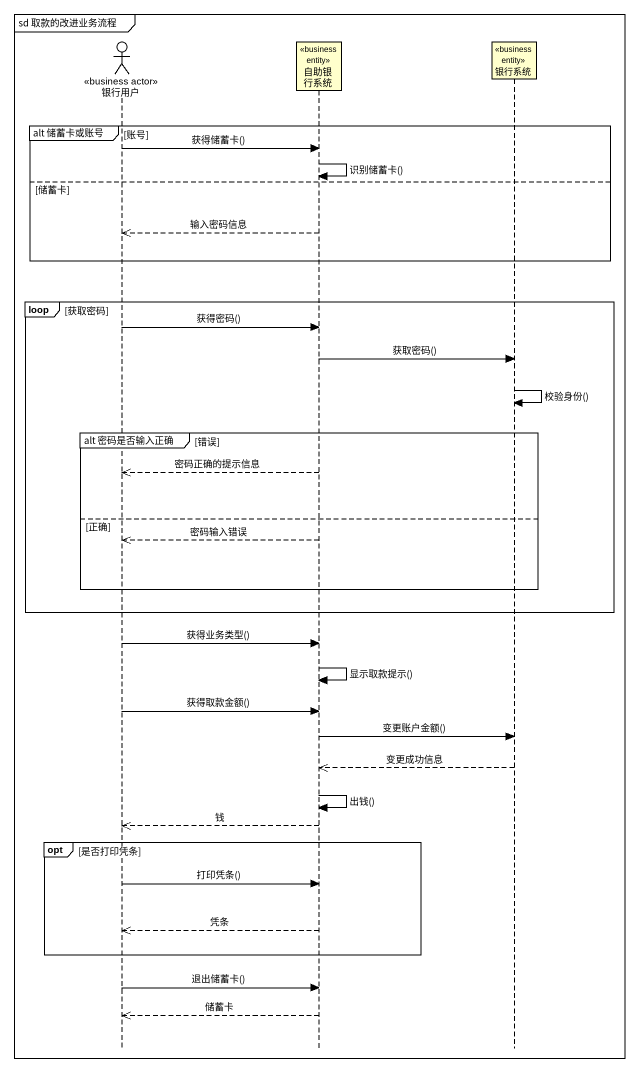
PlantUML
@startuml
mainframe sd 取款的改进业务流程
hide footbox
actor 银行用户 <<business actor>>
participant 自助银行系统 <<business entity>>
participant 银行系统 <<business entity>>

group alt 储蓄卡或账号 [账号]
  银行用户 -> 自助银行系统 : 获得储蓄卡()
  自助银行系统 -> 自助银行系统 : 识别储蓄卡()
else 储蓄卡
  自助银行系统 -->> 银行用户 : 输入密码信息
end
loop 获取密码
  银行用户 -> 自助银行系统 : 获得密码()
  自助银行系统 -> 银行系统 : 获取密码()
  银行系统 -> 银行系统 : 校验身份()
  group alt 密码是否输入正确 [错误]
    自助银行系统 -->> 银行用户 : 密码正确的提示信息
  else 正确
    自助银行系统 -->> 银行用户 : 密码输入错误
  end
end
银行用户 -> 自助银行系统 : 获得业务类型()
自助银行系统 -> 自助银行系统 : 显示取款提示()
银行用户 -> 自助银行系统 : 获得取款金额()
自助银行系统 -> 银行系统 : 变更账户金额()
银行系统 -->> 自助银行系统 : 变更成功信息
自助银行系统 -> 自助银行系统 : 出钱()
自助银行系统 -->> 银行用户 : 钱
opt 是否打印凭条
  银行用户 -> 自助银行系统 : 打印凭条()
  自助银行系统 -->> 银行用户 : 凭条
end
银行用户 -> 自助银行系统 : 退出储蓄卡()
自助银行系统 -->> 银行用户 : 储蓄卡
@enduml
